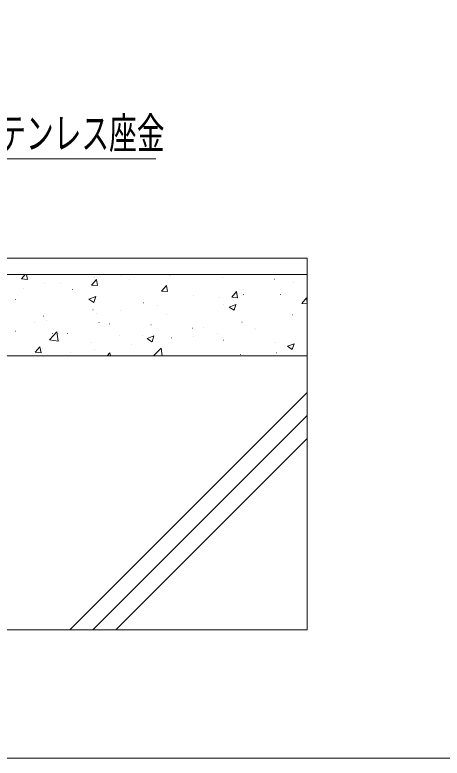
# Model space of a CAD drawing. Units: millimetres, scale not verified. Extents: x -1001 to 999, y -692 to 693.
# Drawn here: x -776.5 to -645.2, y -692.5 to -464.1 of the extents above; entities that cross this region are included whole.
import ezdxf
from ezdxf.enums import TextEntityAlignment as Align

# ---------------------------------------------------------------- set-up
doc = ezdxf.new("R2010")
doc.units = ezdxf.units.MM
doc.header["$LTSCALE"] = 5
for name, color, linetype, lineweight in [('0-0_zumenwaku', 6, 'Continuous', 9), ('0-2_5', 1, 'Continuous', 9), ('0-3_02壁', 4, 'Continuous', 9), ('0-8_sunpou', 1, 'Continuous', 9), ('0-A_DEFPOINTS', 7, 'Continuous', 9)]:
    doc.layers.add(name, color=color, linetype=linetype, lineweight=lineweight)
doc.styles.add('ＭＳ ゴシック', font='')
doc.styles.get('ＭＳ ゴシック').set_extended_font_data('MS Gothic')

# ---------------------------------------------------------------- blocks, each defined once
blk = doc.blocks.new('MLeader4')
at = {"layer": '0-8_sunpou'}
blk.add_line((-790.114, -508.258), (-733.211, -508.258), dxfattribs=at)
blk.add_lwpolyline([(-803.663, -528.608), (-791.914, -508.258), (-790.114, -508.258)], dxfattribs=at)
at = {"layer": '0-8_sunpou', "color": 11}
blk.add_solid([(-802.941, -529.025), (-804.385, -528.192), (-806.163, -532.938)], dxfattribs=at)
at = {"layer": '0-8_sunpou', "color": 2, "style": 'ＭＳ ゴシック', "width": 0.65}
blk.add_text('ステンレス座金', height=9.604, dxfattribs=at).set_placement((-790.144, -508.109), align=Align.BOTTOM_LEFT)

msp = doc.modelspace()

# ---------------------------------------------------------------- linework, layer by layer
at = {"layer": '0-0_zumenwaku'}
msp.add_lwpolyline([(-1000.664, -692.472), (999.336, -692.472), (999.336, 692.528), (-1000.664, 692.528)], close=True, dxfattribs=at)
at = {"layer": '0-2_5'}
for p, q in [((-815.309, -538.862), (-686.659, -538.862)), ((-811.659, -543.862), (-686.659, -543.862)), ((-811.659, -568.862), (-686.659, -568.862))]:
    msp.add_line(p, q, dxfattribs=at)
at = {"layer": '0-3_02壁'}
for p, q in [((-774.456, -545.189), (-773.342, -543.862)), ((-774.456, -545.189), (-772.663, -545.346)), ((-772.658, -545.341), (-772.931, -543.862)), ((-763.655, -543.862), (-763.605, -543.862)), ((-763.655, -543.862), (-763.605, -543.862)), ((-752.938, -547.072), (-751.492, -545.348)), ((-752.183, -544.766), (-752.133, -544.766)), ((-751.14, -547.223), (-751.487, -545.343)), ((-751.005, -543.862), (-750.955, -543.862)), ((-743.701, -544.146), (-743.651, -544.146)), ((-741.411, -545.499), (-741.361, -545.499)), ((-738.355, -543.862), (-738.305, -543.862)), ((-728.867, -543.971), (-728.817, -543.971)), ((-713.054, -543.862), (-713.004, -543.862)), ((-713.054, -543.862), (-713.004, -543.862)), ((-712.853, -544.647), (-712.803, -544.647)), ((-700.404, -543.862), (-700.354, -543.862)), ((-696.838, -545.324), (-696.788, -545.324)), ((-774.009, -548.137), (-773.959, -548.137)), ((-767.336, -546.686), (-767.286, -546.686)), ((-762.647, -546.641), (-762.597, -546.641)), ((-752.938, -547.072), (-751.145, -547.229)), ((-731.42, -548.954), (-729.974, -547.231)), ((-729.623, -549.106), (-729.97, -547.226)), ((-690.828, -546.221), (-690.778, -546.221)), ((-686.659, -547.43), (-686.609, -547.43)), ((-758.907, -548.502), (-758.857, -548.502)), ((-731.42, -548.954), (-729.627, -549.111)), ((-721.563, -550.391), (-721.513, -550.391)), ((-709.903, -550.837), (-708.456, -549.113)), ((-708.105, -550.989), (-708.452, -549.108)), ((-706.41, -548.47), (-706.36, -548.47)), ((-706.264, -550.011), (-706.214, -550.011)), ((-694.963, -549.992), (-694.913, -549.992)), ((-694.902, -548.515), (-694.852, -548.515)), ((-776.403, -551.506), (-776.353, -551.506)), ((-753.792, -551.43), (-751.692, -550.624)), ((-753.792, -551.43), (-752.3, -552.437)), ((-752.295, -552.432), (-751.687, -550.619)), ((-736.966, -552.503), (-736.916, -552.503)), ((-713.774, -551), (-713.724, -551)), ((-709.903, -550.837), (-708.109, -550.994)), ((-688.385, -552.719), (-686.939, -550.996)), ((-688.385, -552.719), (-686.659, -552.87)), ((-686.659, -552.482), (-686.934, -550.991)), ((-752.548, -554.752), (-752.498, -554.752)), ((-744.083, -554.99), (-744.033, -554.99)), ((-732.721, -553.494), (-732.671, -553.494)), ((-712.459, -552.995), (-712.409, -552.995)), ((-710.678, -553.833), (-708.578, -553.027)), ((-710.678, -553.833), (-709.186, -554.84)), ((-709.181, -554.834), (-708.573, -553.022)), ((-767.701, -556.673), (-767.651, -556.673)), ((-751.593, -555.979), (-751.543, -555.979)), ((-729.954, -555.998), (-729.904, -555.998)), ((-691.193, -556.208), (-691.143, -556.208)), ((-770.539, -558.473), (-770.489, -558.473)), ((-766.739, -557.947), (-766.689, -557.947)), ((-750.724, -558.624), (-750.674, -558.624)), ((-747.45, -559.001), (-747.4, -559.001)), ((-734.71, -559.3), (-734.66, -559.3)), ((-706.775, -558.457), (-706.725, -558.457)), ((-686.659, -558.223), (-686.609, -558.223)), ((-776.428, -561.3), (-776.378, -561.3)), ((-765.942, -563.911), (-763.606, -561.476)), ((-763.27, -564.322), (-763.601, -561.472)), ((-721.928, -560.378), (-721.878, -560.378)), ((-718.695, -559.977), (-718.645, -559.977)), ((-714.156, -561.844), (-714.106, -561.844)), ((-702.794, -560.348), (-702.744, -560.348)), ((-702.68, -560.654), (-702.63, -560.654)), ((-686.665, -561.33), (-686.615, -561.33)), ((-686.659, -561.335), (-686.609, -561.335)), ((-686.659, -561.335), (-686.609, -561.335)), ((-765.942, -563.911), (-763.274, -564.325)), ((-764.945, -562.004), (-764.895, -562.004)), ((-760.413, -561.977), (-760.363, -561.977)), ((-744.399, -562.653), (-744.349, -562.653)), ((-737.331, -562.49), (-737.281, -562.49)), ((-735.885, -563.509), (-733.785, -562.703)), ((-735.885, -563.509), (-734.393, -564.516)), ((-734.388, -564.51), (-733.78, -562.698)), ((-728.384, -563.33), (-728.334, -563.33)), ((-721.666, -562.832), (-721.616, -562.832)), ((-712.369, -564.007), (-712.319, -564.007)), ((-770.294, -567.755), (-768.847, -566.031)), ((-768.496, -567.907), (-768.843, -566.026)), ((-752.913, -564.739), (-752.863, -564.739)), ((-740.613, -565.327), (-740.563, -565.327)), ((-733.911, -568.862), (-731.589, -566.442)), ((-731.302, -568.862), (-731.584, -566.438)), ((-696.355, -564.683), (-696.305, -564.683)), ((-692.771, -565.912), (-690.671, -565.105)), ((-692.771, -565.912), (-691.279, -566.918)), ((-691.558, -566.195), (-691.508, -566.195)), ((-691.274, -566.913), (-690.666, -565.1)), ((-770.294, -567.755), (-768.5, -567.912)), ((-768.066, -566.66), (-768.016, -566.66)), ((-759.485, -567.811), (-759.435, -567.811)), ((-751.975, -566.822), (-751.925, -566.822)), ((-748.125, -568.862), (-747.329, -567.914)), ((-747.149, -568.862), (-747.325, -567.909)), ((-707.14, -568.444), (-707.09, -568.444)), ((-696.202, -567.892), (-696.152, -567.892)), ((-764.559, -568.862), (-764.509, -568.862)), ((-749.607, -568.862), (-749.557, -568.862)), ((-734.654, -568.862), (-734.604, -568.862)), ((-719.702, -568.862), (-719.652, -568.862)), ((-704.749, -568.862), (-704.699, -568.862)), ((-695.143, -568.862), (-695.093, -568.862)), ((-695.143, -568.862), (-695.093, -568.862)), ((-689.796, -568.862), (-689.746, -568.862)), ((-759.603, -653.041), (-686.659, -580.097)), ((-752.532, -653.041), (-686.659, -587.168)), ((-745.461, -653.041), (-686.659, -594.239))]:
    msp.add_line(p, q, dxfattribs=at)
msp.add_lwpolyline([(-686.659, -568.862), (-686.659, -543.862), (-811.659, -543.862), (-811.659, -568.862)], close=True, dxfattribs=at)
at = {"layer": '0-A_DEFPOINTS'}
msp.add_line((-686.659, -538.862), (-686.659, -653.041), dxfattribs=at)
msp.add_lwpolyline([(-986.659, -543.862), (-986.659, -653.041), (-686.659, -653.041)], dxfattribs=at)

# ---------------------------------------------------------------- block references
at = {"layer": '0-8_sunpou'}
msp.add_blockref('MLeader4', (0, 0), dxfattribs=at)

doc.saveas('drawing.dxf')
